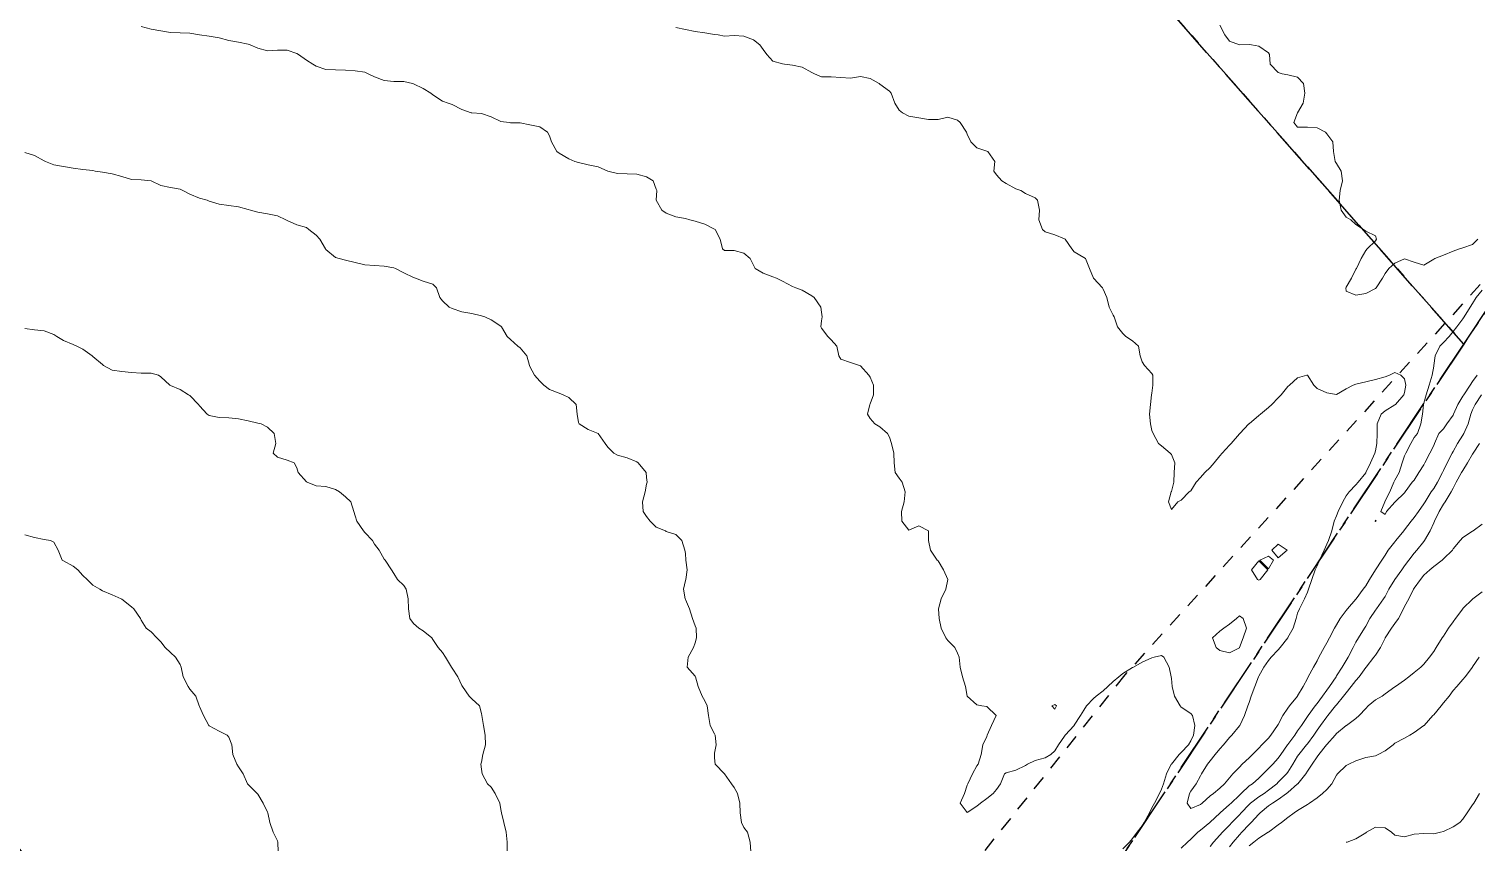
# Model space of a CAD drawing. Header units: centimetres. Extents: x 0 to 642158, y -847 to 649707.
# Drawn here: x 616980.5 to 617054.9, y 620416.7 to 620458.6 of the extents above; entities that cross this region are included whole.
import ezdxf

# ---------------------------------------------------------------- set-up
doc = ezdxf.new("R2010")
doc.units = ezdxf.units.CM
doc.header["$MEASUREMENT"] = 0
doc.linetypes.add('CENTERX2', pattern=[4, 2.5, -0.5, 0.5, -0.5])
doc.linetypes.add('JIS_02_0.7', pattern=[1.35, 0.75, -0.6])
doc.layers.add('SPW_parcellaire cadastral', color=7, linetype='CENTERX2', lineweight=25, true_color=0xff0542)
doc.layers.add('WAL_parcellaire agricole', color=7, linetype='JIS_02_0.7', lineweight=25)
doc.layers.add('WAL_topographie 0.5', color=253, linetype='Continuous', lineweight=20)

msp = doc.modelspace()

# ---------------------------------------------------------------- linework, layer by layer
at = {"layer": 'SPW_parcellaire cadastral'}
for points in [[(617058.919, 620449.277), (617054.294, 620442.356), (616988.046, 620517.478), (617020.072, 620537.549), (617054.469, 620492.986), (617077.211, 620463.523), (617058.919, 620449.277)], [(617010.893, 620377.325), (616972.658, 620425.672), (616930.967, 620476.617), (616959.467, 620495.541), (616988.046, 620517.478), (617054.294, 620442.356), (617010.893, 620377.325)], [(617014.972, 620379.867), (617010.893, 620377.325), (617054.294, 620442.356), (617058.919, 620449.277), (617077.211, 620463.523), (617089.979, 620446.981), (617090.922, 620445.759), (617094.809, 620440.723), (617062.014, 620409.186), (617014.972, 620379.867)]]:
    msp.add_lwpolyline(points, dxfattribs=at)
at = {"layer": 'WAL_parcellaire agricole'}
msp.add_lwpolyline([(617087.586, 620473.072), (617062.422, 620453.403), (617036.863, 620425.348), (617003.098, 620383.063), (616981.101, 620359.561), (616961.603, 620341.392), (616928.44, 620312.222), (616917.191, 620305.471)], dxfattribs=at)
at = {"layer": 'WAL_topographie 0.5'}
for points in [[(616986.25, 620458.682), (616986.75, 620458.556), (616987.25, 620458.46), (616987.75, 620458.372), (616988.25, 620458.367), (616988.75, 620458.341), (616989.25, 620458.25), (616989.25, 620458.25), (616989.75, 620458.188), (616990.25, 620458.106), (616990.75, 620457.973), (616991.25, 620457.882), (616991.75, 620457.776), (616991.844, 620457.75), (616992.25, 620457.579), (616992.75, 620457.429), (616993.25, 620457.47), (616993.75, 620457.465), (616994.25, 620457.293), (616994.333, 620457.25), (616994.75, 620456.959), (616995.083, 620456.75), (616995.25, 620456.64), (616995.75, 620456.477), (616996.25, 620456.457), (616996.75, 620456.441), (616997.25, 620456.411), (616997.75, 620456.332), (616997.93, 620456.25), (616998.25, 620456.105), (616998.75, 620455.91), (616999.25, 620455.853), (616999.75, 620455.852), (617000.2, 620455.75), (617000.25, 620455.737), (617000.75, 620455.5), (617001.141, 620455.25), (617001.25, 620455.174), (617001.75, 620454.844), (617002.044, 620454.75), (617002.25, 620454.679), (617002.75, 620454.42), (617003.222, 620454.25), (617003.25, 620454.243), (617003.75, 620454.204), (617004.25, 620454.037), (617004.75, 620453.801), (617005.178, 620453.75), (617005.25, 620453.74), (617005.75, 620453.726), (617006.25, 620453.625), (617006.75, 620453.532), (617007.158, 620453.25), (617007.25, 620453.072), (617007.365, 620452.75), (617007.625, 620452.25), (617007.75, 620452.179), (617008.25, 620451.873), (617008.554, 620451.75), (617008.75, 620451.689), (617009.25, 620451.581), (617009.75, 620451.472), (617010.25, 620451.25), (617010.25, 620451.25), (617010.75, 620451.135), (617011.25, 620451.112), (617011.75, 620451.094), (617012.25, 620450.959), (617012.588, 620450.75), (617012.75, 620450.327), (617012.775, 620450.25), (617012.75, 620449.75), (617013.031, 620449.25), (617013.25, 620449.083), (617013.75, 620448.894), (617014.25, 620448.807), (617014.469, 620448.75), (617014.75, 620448.671), (617015.25, 620448.517), (617015.75, 620448.269), (617015.786, 620448.25), (617016.032, 620447.75), (617016.154, 620447.25), (617016.25, 620447.174), (617016.75, 620447.164), (617017.25, 620447.029), (617017.578, 620446.75), (617017.75, 620446.417), (617017.839, 620446.25), (617018.25, 620445.994), (617018.75, 620445.814), (617018.927, 620445.75), (617019.25, 620445.597), (617019.75, 620445.314), (617019.927, 620445.25), (617020.25, 620445.135), (617020.75, 620444.841), (617020.865, 620444.75), (617021.22, 620444.25), (617021.25, 620444), (617021.277, 620443.75), (617021.25, 620443.55), (617021.213, 620443.25), (617021.25, 620443.171), (617021.57, 620442.75), (617021.75, 620442.57), (617022.036, 620442.25), (617022.143, 620441.75), (617022.25, 620441.583), (617022.75, 620441.405), (617023.2, 620441.25), (617023.25, 620441.229), (617023.692, 620440.75), (617023.75, 620440.65), (617023.926, 620440.25), (617023.917, 620439.75), (617023.75, 620439.283), (617023.737, 620439.25), (617023.62, 620438.75), (617023.75, 620438.531), (617023.987, 620438.25), (617024.25, 620438.094), (617024.643, 620437.75), (617024.75, 620437.563), (617024.859, 620437.25), (617024.967, 620436.75), (617024.99, 620436.25), (617025.045, 620435.75), (617025.25, 620435.454), (617025.407, 620435.25), (617025.561, 620434.75), (617025.5, 620434.25), (617025.364, 620433.75), (617025.389, 620433.25), (617025.75, 620432.786), (617026.25, 620433.017), (617026.75, 620432.75), (617026.75, 620432.75), (617026.75, 620432.25), (617026.85, 620431.75), (617027.204, 620431.25), (617027.25, 620431.202), (617027.529, 620430.75), (617027.75, 620430.25), (617027.75, 620430.25), (617027.75, 620430.25), (617027.65, 620429.75), (617027.413, 620429.25), (617027.277, 620428.75), (617027.296, 620428.25), (617027.413, 620427.75), (617027.653, 620427.25), (617027.75, 620427.12), (617028.107, 620426.75), (617028.25, 620426.464), (617028.325, 620426.25), (617028.385, 620425.75), (617028.51, 620425.25), (617028.66, 620424.75), (617028.75, 620424.25), (617028.75, 620424.25), (617029.25, 620423.8), (617029.5, 620423.75), (617029.75, 620423.712), (617030.23, 620423.25), (617029.997, 620422.75), (617029.779, 620422.25), (617029.75, 620422.18), (617029.546, 620421.75), (617029.458, 620421.25), (617029.312, 620420.75), (617029.25, 620420.667), (617029.023, 620420.25), (617028.783, 620419.75), (617028.75, 620419.669), (617028.609, 620419.25), (617028.377, 620418.75), (617028.75, 620418.273), (617029.25, 620418.602), (617029.424, 620418.75), (617029.75, 620418.996), (617030.087, 620419.25), (617030.25, 620419.458), (617030.464, 620419.75), (617030.657, 620420.25), (617030.75, 620420.308), (617031.25, 620420.442), (617031.75, 620420.686), (617031.854, 620420.75), (617032.25, 620420.936), (617032.75, 620421.083), (617033.042, 620421.25), (617033.25, 620421.433), (617033.446, 620421.75), (617033.75, 620422.19), (617033.794, 620422.25), (617034.243, 620422.75), (617034.25, 620422.757), (617034.574, 620423.25), (617034.75, 620423.536), (617034.88, 620423.75), (617035.25, 620424.135), (617035.376, 620424.25), (617035.75, 620424.52), (617035.977, 620424.75), (617036.25, 620425.004), (617036.548, 620425.25), (617036.75, 620425.419), (617037.25, 620425.733), (617037.301, 620425.75), (617037.75, 620426), (617038.25, 620426.223), (617038.375, 620426.25), (617038.75, 620426.335), (617038.865, 620426.25), (617039.137, 620425.75), (617039.237, 620425.25), (617039.25, 620425.159), (617039.295, 620424.75), (617039.419, 620424.25), (617039.698, 620423.75), (617039.75, 620423.683), (617040.25, 620423.365), (617040.337, 620423.25), (617040.451, 620422.75), (617040.392, 620422.25), (617040.25, 620421.96), (617040.132, 620421.75), (617039.75, 620421.359), (617039.655, 620421.25), (617039.25, 620420.756), (617039.244, 620420.75), (617038.995, 620420.25), (617038.853, 620419.75), (617038.75, 620419.464), (617038.649, 620419.25), (617038.378, 620418.75), (617038.25, 620418.502), (617038.118, 620418.25), (617037.856, 620417.75), (617037.75, 620417.584), (617037.491, 620417.25), (617037.25, 620416.928), (617037.095, 620416.75), (617036.75, 620416.394)], [(617013.75, 620458.627), (617014.25, 620458.538), (617014.75, 620458.425), (617015.25, 620458.354), (617015.75, 620458.279), (617015.932, 620458.25), (617016.25, 620458.189), (617016.75, 620458.215), (617017.25, 620458.187), (617017.75, 620458), (617018.071, 620457.75), (617018.25, 620457.5), (617018.435, 620457.25), (617018.75, 620456.91), (617019.25, 620456.767), (617019.35, 620456.75), (617019.75, 620456.694), (617020.25, 620456.591), (617020.75, 620456.315), (617020.886, 620456.25), (617021.25, 620456.096), (617021.75, 620456.096), (617022.25, 620456.056), (617022.75, 620456.037), (617023.25, 620456.108), (617023.75, 620456.017), (617024.21, 620455.75), (617024.25, 620455.727), (617024.75, 620455.359), (617024.842, 620455.25), (617025.019, 620454.75), (617025.25, 620454.39), (617025.409, 620454.25), (617025.75, 620454.076), (617026.25, 620453.991), (617026.75, 620453.903), (617027.25, 620453.9), (617027.75, 620454.019), (617028.25, 620453.866), (617028.389, 620453.75), (617028.714, 620453.25), (617028.75, 620453.156), (617028.931, 620452.75), (617029.25, 620452.447), (617029.75, 620452.276), (617029.809, 620452.25), (617030.162, 620451.75), (617030.109, 620451.25), (617030.25, 620451.054), (617030.533, 620450.75), (617030.75, 620450.609), (617031.25, 620450.344), (617031.5, 620450.25), (617031.75, 620450.095), (617032.25, 620449.881), (617032.357, 620449.75), (617032.46, 620449.25), (617032.429, 620448.75), (617032.615, 620448.25), (617032.75, 620448.133), (617033.25, 620447.968), (617033.75, 620447.776), (617033.782, 620447.75), (617034.137, 620447.25), (617034.25, 620447.104), (617034.75, 620446.813), (617034.837, 620446.75), (617035.047, 620446.25), (617035.25, 620445.75), (617035.25, 620445.75), (617035.708, 620445.25), (617035.75, 620445.179), (617035.938, 620444.75), (617036.059, 620444.25), (617036.25, 620443.844), (617036.304, 620443.75), (617036.472, 620443.25), (617036.75, 620442.893), (617036.917, 620442.75), (617037.25, 620442.519), (617037.568, 620442.25), (617037.65, 620441.75), (617037.75, 620441.45), (617037.868, 620441.25), (617038.25, 620440.844), (617038.304, 620440.75), (617038.304, 620440.25), (617038.25, 620439.833), (617038.237, 620439.75), (617038.175, 620439.25), (617038.128, 620438.75), (617038.185, 620438.25), (617038.25, 620437.917), (617038.317, 620437.75), (617038.594, 620437.25), (617038.75, 620437.118), (617039.187, 620436.75), (617039.25, 620436.683), (617039.431, 620436.25), (617039.396, 620435.75), (617039.371, 620435.25), (617039.25, 620434.773), (617039.244, 620434.75), (617039.106, 620434.25), (617039.25, 620433.854), (617039.588, 620434.25), (617039.75, 620434.329), (617040.171, 620434.75), (617040.25, 620434.812), (617040.529, 620435.25), (617040.75, 620435.5), (617040.978, 620435.75), (617041.25, 620436.016), (617041.453, 620436.25), (617041.75, 620436.602), (617041.872, 620436.75), (617042.25, 620437.15), (617042.334, 620437.25), (617042.75, 620437.734), (617042.766, 620437.75), (617043.242, 620438.25), (617043.25, 620438.258), (617043.75, 620438.683), (617043.84, 620438.75), (617044.25, 620439.089), (617044.42, 620439.25), (617044.75, 620439.586), (617044.908, 620439.75), (617045.25, 620440.171), (617045.324, 620440.25), (617045.75, 620440.625), (617046.218, 620440.75), (617046.25, 620440.757), (617046.261, 620440.75), (617046.586, 620440.25), (617046.75, 620440.073), (617047.25, 620439.848), (617047.75, 620439.769), (617048.25, 620440.053), (617048.599, 620440.25), (617048.75, 620440.299), (617049.25, 620440.42), (617049.75, 620440.529), (617050.25, 620440.673), (617050.482, 620440.75), (617050.75, 620440.893), (617051.056, 620440.75), (617051.25, 620440.575), (617051.308, 620440.25), (617051.25, 620439.868), (617051.218, 620439.75), (617050.778, 620439.25), (617050.75, 620439.227), (617050.25, 620438.919), (617050.041, 620438.75), (617049.836, 620438.25), (617049.845, 620437.75), (617049.822, 620437.25), (617049.75, 620436.864), (617049.72, 620436.75), (617049.491, 620436.25), (617049.257, 620435.75), (617049.25, 620435.736), (617048.87, 620435.25), (617048.75, 620435.121), (617048.404, 620434.75), (617048.25, 620434.549), (617048.076, 620434.25), (617047.833, 620433.75), (617047.75, 620433.523), (617047.636, 620433.25), (617047.501, 620432.75), (617047.341, 620432.25), (617047.25, 620432.07), (617047.113, 620431.75), (617046.881, 620431.25), (617046.75, 620430.952), (617046.659, 620430.75), (617046.474, 620430.25), (617046.307, 620429.75), (617046.25, 620429.594), (617046.094, 620429.25), (617045.842, 620428.75), (617045.75, 620428.521), (617045.665, 620428.25), (617045.522, 620427.75), (617045.25, 620427.26), (617045.244, 620427.25), (617044.848, 620426.75), (617044.75, 620426.637), (617044.388, 620426.25), (617044.25, 620426.086), (617044.015, 620425.75), (617043.75, 620425.272), (617043.739, 620425.25), (617043.546, 620424.75), (617043.365, 620424.25), (617043.25, 620423.93), (617043.19, 620423.75), (617043.02, 620423.25), (617042.768, 620422.75), (617042.75, 620422.727), (617042.37, 620422.25), (617042.25, 620422.132), (617041.934, 620421.75), (617041.75, 620421.544), (617041.509, 620421.25), (617041.25, 620420.927), (617041.119, 620420.75), (617040.802, 620420.25), (617040.75, 620420.161), (617040.524, 620419.75), (617040.25, 620419.369), (617040.188, 620419.25), (617040.066, 620418.75), (617040.25, 620418.468), (617040.75, 620418.68)], [(617041.75, 620458.75), (617042, 620458.25), (617042.25, 620457.932), (617042.75, 620457.75), (617043.25, 620457.764), (617043.375, 620457.75), (617043.75, 620457.675), (617044.25, 620457.333), (617044.3, 620457.25), (617044.338, 620456.75), (617044.75, 620456.313), (617044.95, 620456.25), (617045.25, 620456.207), (617045.75, 620456.089), (617046.059, 620455.75), (617046.118, 620455.25), (617046.025, 620454.75), (617045.75, 620454.25), (617045.75, 620454.25), (617045.55, 620453.75), (617045.75, 620453.508), (617046.25, 620453.514), (617046.75, 620453.474), (617047.183, 620453.25), (617047.25, 620453.173), (617047.556, 620452.75), (617047.588, 620452.25), (617047.681, 620451.75), (617047.75, 620451.639), (617047.991, 620451.25), (617048.054, 620450.75), (617047.941, 620450.25), (617047.878, 620449.75), (617047.986, 620449.25), (617048.25, 620448.882), (617048.488, 620448.75), (617048.75, 620448.5), (617049.143, 620448.25), (617049.25, 620448.167), (617049.75, 620447.926), (617049.804, 620447.75), (617049.75, 620447.669), (617049.331, 620447.25), (617049.25, 620447.167), (617049.012, 620446.75), (617048.782, 620446.25), (617048.75, 620446.205), (617048.519, 620445.75), (617048.25, 620445.277), (617048.232, 620445.25), (617048.25, 620445.083), (617048.75, 620444.868), (617049.25, 620444.955), (617049.75, 620445.206), (617049.796, 620445.25), (617050.11, 620445.75), (617050.25, 620445.977), (617050.434, 620446.25), (617050.75, 620446.523), (617051.25, 620446.737), (617051.75, 620446.576), (617052.25, 620446.414), (617052.75, 620446.714), (617052.804, 620446.75), (617053.25, 620446.933), (617053.75, 620447.13), (617054.072, 620447.25), (617054.25, 620447.311), (617054.75, 620447.474), (617055.023, 620447.75)], [(616980.25, 620452.207), (616980.75, 620452.053), (616981.25, 620451.781), (616981.317, 620451.75), (616981.75, 620451.574), (616982.25, 620451.493), (616982.75, 620451.399), (616983.25, 620451.341), (616983.75, 620451.274), (616983.875, 620451.25), (616984.25, 620451.192), (616984.75, 620451.11), (616985.25, 620450.981), (616985.75, 620450.819), (616986.25, 620450.794), (616986.75, 620450.75), (616986.75, 620450.75), (616987.25, 620450.515), (616987.75, 620450.409), (616988.25, 620450.329), (616988.38, 620450.25), (616988.75, 620450.061), (616989.25, 620449.858), (616989.632, 620449.75), (616989.75, 620449.708), (616990.25, 620449.543), (616990.75, 620449.473), (616991.25, 620449.405), (616991.75, 620449.284), (616991.875, 620449.25), (616992.25, 620449.147), (616992.75, 620449.056), (616993.25, 620448.944), (616993.682, 620448.75), (616993.75, 620448.702), (616994.25, 620448.479), (616994.75, 620448.343), (616994.864, 620448.25), (616995.25, 620447.957), (616995.432, 620447.75), (616995.72, 620447.25), (616995.75, 620447.218), (616996.25, 620446.81), (616996.431, 620446.75), (616996.75, 620446.672), (616997.25, 620446.55), (616997.75, 620446.431), (616998.25, 620446.388), (616998.75, 620446.363), (616999.25, 620446.279), (616999.33, 620446.25), (616999.75, 620446.017), (617000.25, 620445.784), (617000.365, 620445.75), (617000.75, 620445.583), (617001.25, 620445.432), (617001.432, 620445.25), (617001.604, 620444.75), (617001.75, 620444.575), (617002.092, 620444.25), (617002.25, 620444.177), (617002.75, 620444.017), (617003.25, 620443.931), (617003.75, 620443.809), (617003.927, 620443.75), (617004.25, 620443.601), (617004.75, 620443.283), (617004.787, 620443.25), (617005.07, 620442.75), (617005.25, 620442.595), (617005.62, 620442.25), (617005.75, 620442.162), (617006.087, 620441.75), (617006.23, 620441.25), (617006.25, 620441.206), (617006.489, 620440.75), (617006.75, 620440.455), (617006.966, 620440.25), (617007.25, 620440.027), (617007.75, 620439.823), (617007.956, 620439.75), (617008.25, 620439.611), (617008.621, 620439.25), (617008.669, 620438.75), (617008.75, 620438.321), (617008.775, 620438.25), (617009.25, 620437.971), (617009.75, 620437.764), (617009.765, 620437.75), (617010.111, 620437.25), (617010.25, 620437.058), (617010.57, 620436.75), (617010.75, 620436.645), (617011.25, 620436.5), (617011.75, 620436.293), (617011.81, 620436.25), (617012.235, 620435.75), (617012.25, 620435.5), (617012.275, 620435.25), (617012.25, 620435.15), (617012.183, 620434.75), (617012.047, 620434.25), (617012.076, 620433.75), (617012.25, 620433.491), (617012.434, 620433.25), (617012.75, 620432.934), (617013.217, 620432.75), (617013.25, 620432.725), (617013.75, 620432.556), (617014.055, 620432.25), (617014.221, 620431.75), (617014.25, 620431.583), (617014.277, 620431.25), (617014.335, 620430.75), (617014.262, 620430.25), (617014.25, 620430.194), (617014.155, 620429.75), (617014.238, 620429.25), (617014.25, 620429.224), (617014.459, 620428.75), (617014.617, 620428.25), (617014.75, 620427.875), (617014.801, 620427.75), (617014.82, 620427.25), (617014.75, 620427), (617014.667, 620426.75), (617014.389, 620426.25), (617014.337, 620425.75), (617014.75, 620425.275), (617014.774, 620425.25), (617014.911, 620424.75), (617015.107, 620424.25), (617015.25, 620424.012), (617015.37, 620423.75), (617015.434, 620423.25), (617015.513, 620422.75), (617015.75, 620422.321), (617015.783, 620422.25), (617015.825, 620421.75), (617015.75, 620421.312), (617015.739, 620421.25), (617015.75, 620421.083), (617015.783, 620420.75), (617016.25, 620420.25), (617016.25, 620420.25), (617016.625, 620419.75), (617016.75, 620419.554), (617016.934, 620419.25), (617017.054, 620418.75), (617017.061, 620418.25), (617017.125, 620417.75), (617017.25, 620417.5), (617017.45, 620417.25), (617017.575, 620416.75), (617017.614, 620416.25)], [(617055.25, 620445.135), (617054.927, 620444.75), (617054.75, 620444.447), (617054.626, 620444.25), (617054.312, 620443.75), (617054.25, 620443.657), (617053.946, 620443.25), (617053.75, 620443.008), (617053.54, 620442.75), (617053.25, 620442.444), (617053.073, 620442.25), (617052.817, 620441.75), (617052.754, 620441.25), (617052.75, 620441.226), (617052.67, 620440.75), (617052.523, 620440.25), (617052.362, 620439.75), (617052.25, 620439.318), (617052.232, 620439.25), (617052.166, 620438.75), (617052.094, 620438.25), (617051.913, 620437.75), (617051.75, 620437.546), (617051.574, 620437.25), (617051.312, 620436.75), (617051.25, 620436.601), (617051.135, 620436.25), (617050.979, 620435.75), (617050.75, 620435.353), (617050.698, 620435.25), (617050.487, 620434.75), (617050.25, 620434.291), (617050.233, 620434.25), (617050.028, 620433.75), (617050.25, 620433.599)], [(616980.25, 620443.15), (616980.75, 620443.091), (616981.25, 620443.043), (616981.75, 620442.85), (616981.898, 620442.75), (616982.25, 620442.534), (616982.75, 620442.335), (616982.941, 620442.25), (616983.25, 620442.088), (616983.715, 620441.75), (616983.75, 620441.713), (616984.25, 620441.313), (616984.31, 620441.25), (616984.75, 620441.021), (616985.25, 620440.937), (616985.75, 620440.886), (616986.25, 620440.857), (616986.75, 620440.858), (616987.143, 620440.75), (616987.25, 620440.679), (616987.724, 620440.25), (616987.75, 620440.23), (616988.25, 620440.016), (616988.675, 620439.75), (616988.75, 620439.703), (616989.189, 620439.25), (616989.25, 620439.176), (616989.633, 620438.75), (616989.75, 620438.683), (616990.25, 620438.583), (616990.75, 620438.558), (616991.25, 620438.505), (616991.75, 620438.417), (616992.25, 620438.294), (616992.417, 620438.25), (616992.75, 620438.09), (616993.09, 620437.75), (616993.164, 620437.25), (616993.039, 620436.75), (616993.25, 620436.539), (616993.75, 620436.388), (616994.113, 620436.25), (616994.25, 620435.999), (616994.325, 620435.75), (616994.75, 620435.278), (616994.786, 620435.25), (616995.25, 620435.074), (616995.75, 620435.031), (616996.25, 620434.885), (616996.441, 620434.75), (616996.75, 620434.494), (616997.028, 620434.25), (616997.187, 620433.75), (616997.25, 620433.522), (616997.344, 620433.25), (616997.687, 620432.75), (616997.75, 620432.667), (616998.15, 620432.25), (616998.25, 620432.071), (616998.487, 620431.75), (616998.75, 620431.296), (616998.796, 620431.25), (616999.125, 620430.75), (616999.25, 620430.55), (616999.427, 620430.25), (616999.75, 620429.944), (616999.88, 620429.75), (616999.976, 620429.25), (616999.995, 620428.75), (617000.066, 620428.25), (617000.25, 620427.981), (617000.523, 620427.75), (617000.75, 620427.611), (617001.198, 620427.25), (617001.25, 620427.171), (617001.526, 620426.75), (617001.75, 620426.49), (617001.9, 620426.25), (617002.208, 620425.75), (617002.25, 620425.692), (617002.53, 620425.25), (617002.75, 620424.8), (617002.773, 620424.75), (617003.121, 620424.25), (617003.25, 620424.121), (617003.644, 620423.75), (617003.75, 620423.361), (617003.777, 620423.25), (617003.852, 620422.75), (617003.95, 620422.25), (617003.963, 620421.75), (617003.828, 620421.25), (617003.75, 620420.85), (617003.72, 620420.75), (617003.75, 620420.5), (617003.783, 620420.25), (617004.068, 620419.75), (617004.25, 620419.568), (617004.456, 620419.25), (617004.694, 620418.75), (617004.75, 620418.417), (617004.782, 620418.25), (617004.904, 620417.75), (617005.029, 620417.25), (617005.083, 620416.75), (617005.075, 620416.25)], [(617050.25, 620433.599), (617050.324, 620433.75), (617050.75, 620434.229), (617050.767, 620434.25), (617051.25, 620434.704), (617051.284, 620434.75), (617051.642, 620435.25), (617051.75, 620435.354), (617051.984, 620435.75), (617052.25, 620436.15), (617052.296, 620436.25), (617052.55, 620436.75), (617052.75, 620437.135), (617052.795, 620437.25), (617053.017, 620437.75), (617053.25, 620437.998), (617053.426, 620438.25), (617053.75, 620438.708), (617053.771, 620438.75), (617053.988, 620439.25), (617054.25, 620439.673), (617054.293, 620439.75), (617054.624, 620440.25), (617054.75, 620440.431), (617054.978, 620440.75)], [(617040.75, 620418.68), (617040.838, 620418.75), (617041.25, 620419.119), (617041.414, 620419.25), (617041.75, 620419.522), (617041.991, 620419.75), (617042.25, 620420.051), (617042.413, 620420.25), (617042.75, 620420.601), (617042.901, 620420.75), (617043.25, 620421.076), (617043.42, 620421.25), (617043.75, 620421.583), (617043.912, 620421.75), (617044.25, 620422.088), (617044.375, 620422.25), (617044.716, 620422.75), (617044.75, 620422.802), (617044.984, 620423.25), (617045.25, 620423.628), (617045.337, 620423.75), (617045.736, 620424.25), (617045.75, 620424.269), (617046.039, 620424.75), (617046.25, 620425.163), (617046.294, 620425.25), (617046.557, 620425.75), (617046.75, 620426.075), (617046.844, 620426.25), (617047.114, 620426.75), (617047.25, 620426.985), (617047.384, 620427.25), (617047.653, 620427.75), (617047.75, 620427.911), (617047.945, 620428.25), (617048.25, 620428.65), (617048.321, 620428.75), (617048.75, 620429.246), (617048.754, 620429.25), (617049.124, 620429.75), (617049.25, 620429.932), (617049.447, 620430.25), (617049.75, 620430.74), (617049.757, 620430.75), (617050.086, 620431.25), (617050.25, 620431.509), (617050.411, 620431.75), (617050.75, 620432.182), (617050.806, 620432.25), (617051.213, 620432.75), (617051.25, 620432.803), (617051.587, 620433.25), (617051.75, 620433.445), (617051.964, 620433.75), (617052.25, 620434.148), (617052.311, 620434.25), (617052.625, 620434.75), (617052.75, 620434.935), (617052.951, 620435.25), (617053.199, 620435.75), (617053.25, 620435.858), (617053.443, 620436.25), (617053.707, 620436.75), (617053.75, 620436.837), (617053.98, 620437.25), (617054.25, 620437.671), (617054.295, 620437.75), (617054.517, 620438.25), (617054.667, 620438.75), (617054.75, 620438.974), (617054.883, 620439.25), (617055.213, 620439.75)], [(617039.75, 620416.439), (617040.086, 620416.75), (617040.25, 620416.897), (617040.612, 620417.25), (617040.75, 620417.363), (617041.23, 620417.75), (617041.25, 620417.767), (617041.75, 620418.231), (617041.769, 620418.25), (617042.25, 620418.68), (617042.323, 620418.75), (617042.75, 620419.158), (617042.848, 620419.25), (617043.25, 620419.633), (617043.419, 620419.75), (617043.75, 620420.039), (617043.98, 620420.25), (617044.25, 620420.525), (617044.466, 620420.75), (617044.75, 620421.058), (617044.88, 620421.25), (617045.235, 620421.75), (617045.25, 620421.771), (617045.608, 620422.25), (617045.75, 620422.461), (617045.948, 620422.75), (617046.25, 620423.197), (617046.283, 620423.25), (617046.649, 620423.75), (617046.75, 620423.882), (617047.025, 620424.25), (617047.25, 620424.556), (617047.393, 620424.75), (617047.724, 620425.25), (617047.75, 620425.293), (617048.04, 620425.75), (617048.25, 620426.084), (617048.345, 620426.25), (617048.598, 620426.75), (617048.75, 620427.021), (617048.883, 620427.25), (617049.19, 620427.75), (617049.25, 620427.854), (617049.462, 620428.25), (617049.75, 620428.665), (617049.813, 620428.75), (617050.172, 620429.25), (617050.25, 620429.379), (617050.442, 620429.75), (617050.745, 620430.25), (617050.75, 620430.257), (617051.106, 620430.75), (617051.25, 620430.954), (617051.463, 620431.25), (617051.75, 620431.606), (617051.88, 620431.75), (617052.25, 620432.207), (617052.282, 620432.25), (617052.575, 620432.75), (617052.75, 620433.159), (617052.786, 620433.25), (617053.028, 620433.75), (617053.25, 620434.119), (617053.339, 620434.25), (617053.643, 620434.75), (617053.75, 620434.944), (617053.914, 620435.25), (617054.182, 620435.75), (617054.25, 620435.863), (617054.484, 620436.25), (617054.75, 620436.69), (617054.788, 620436.75), (617055.101, 620437.25)], [(617049.75, 620433.234), (617049.781, 620433.25), (617049.75, 620433.304), (617049.737, 620433.25), (617049.75, 620433.234)], [(616980.25, 620432.541), (616980.75, 620432.401), (616981.25, 620432.314), (616981.583, 620432.25), (616981.75, 620432.167), (616981.971, 620431.75), (616982.185, 620431.25), (616982.25, 620431.206), (616982.75, 620430.932), (616982.985, 620430.75), (616983.25, 620430.45), (616983.457, 620430.25), (616983.75, 620429.967), (616984.111, 620429.75), (616984.25, 620429.674), (616984.75, 620429.457), (616985.212, 620429.25), (616985.25, 620429.231), (616985.75, 620428.85), (616985.865, 620428.75), (616986.208, 620428.25), (616986.25, 620428.167), (616986.5, 620427.75), (616986.75, 620427.565), (616987.054, 620427.25), (616987.25, 620427.038), (616987.484, 620426.75), (616987.75, 620426.493), (616988.008, 620426.25), (616988.25, 620425.875), (616988.308, 620425.75), (616988.407, 620425.25), (616988.663, 620424.75), (616988.75, 620424.617), (616989.055, 620424.25), (616989.231, 620423.75), (616989.25, 620423.717), (616989.444, 620423.25), (616989.717, 620422.75), (616989.75, 620422.718), (616990.25, 620422.455), (616990.671, 620422.25), (616990.75, 620422.15), (616990.912, 620421.75), (616990.961, 620421.25), (616991.172, 620420.75), (616991.25, 620420.615), (616991.487, 620420.25), (616991.722, 620419.75), (616991.75, 620419.706), (616992.206, 620419.25), (616992.25, 620419.204), (616992.528, 620418.75), (616992.75, 620418.279), (616992.761, 620418.25), (616992.872, 620417.75), (616993.037, 620417.25), (616993.25, 620416.815), (616993.278, 620416.75), (616993.294, 620416.25)], [(617041.25, 620416.528), (617041.418, 620416.75), (617041.75, 620417.099), (617041.885, 620417.25), (617042.25, 620417.619), (617042.369, 620417.75), (617042.75, 620418.152), (617042.837, 620418.25), (617043.25, 620418.675), (617043.327, 620418.75), (617043.75, 620419.076), (617044.021, 620419.25), (617044.25, 620419.41), (617044.679, 620419.75), (617044.75, 620419.82), (617045.179, 620420.25), (617045.25, 620420.342), (617045.508, 620420.75), (617045.75, 620421.157), (617045.812, 620421.25), (617046.205, 620421.75), (617046.25, 620421.807), (617046.579, 620422.25), (617046.75, 620422.502), (617046.927, 620422.75), (617047.25, 620423.19), (617047.304, 620423.25), (617047.703, 620423.75), (617047.75, 620423.809), (617048.114, 620424.25), (617048.25, 620424.429), (617048.511, 620424.75), (617048.75, 620425.058), (617048.918, 620425.25), (617049.25, 620425.726), (617049.271, 620425.75), (617049.676, 620426.25), (617049.75, 620426.364), (617050.014, 620426.75), (617050.25, 620427.241), (617050.255, 620427.25), (617050.583, 620427.75), (617050.75, 620427.987), (617050.937, 620428.25), (617051.202, 620428.75), (617051.25, 620428.853), (617051.471, 620429.25), (617051.715, 620429.75), (617051.75, 620429.807), (617052.068, 620430.25), (617052.25, 620430.478), (617052.551, 620430.75), (617052.75, 620430.926), (617053.192, 620431.25), (617053.25, 620431.313), (617053.717, 620431.75), (617053.75, 620431.826), (617054.113, 620432.25), (617054.25, 620432.402), (617054.75, 620432.73), (617054.773, 620432.75), (617055.25, 620433.097)], [(617045.205, 620431.75), (617044.75, 620431.364), (617044.414, 620431.75), (617044.75, 620432.061), (617045.205, 620431.75)], [(617043.814, 620430.25), (617043.75, 620430.21), (617043.682, 620430.25), (617043.382, 620430.75), (617043.75, 620431.217), (617044.217, 620430.75), (617043.814, 620430.25)], [(617044.508, 620431.25), (617044.25, 620430.806), (617043.806, 620431.25), (617044.25, 620431.445), (617044.508, 620431.25)], [(617042.25, 620416.5), (617042.426, 620416.75), (617042.75, 620417.116), (617042.879, 620417.25), (617043.25, 620417.651), (617043.356, 620417.75), (617043.75, 620418.187), (617043.814, 620418.25), (617044.25, 620418.606), (617044.45, 620418.75), (617044.75, 620418.942), (617045.18, 620419.25), (617045.25, 620419.305), (617045.75, 620419.741), (617045.759, 620419.75), (617046.167, 620420.25), (617046.25, 620420.387), (617046.488, 620420.75), (617046.75, 620421.137), (617046.835, 620421.25), (617047.24, 620421.75), (617047.25, 620421.764), (617047.679, 620422.25), (617047.75, 620422.331), (617048.25, 620422.739), (617048.268, 620422.75), (617048.75, 620423.11), (617048.911, 620423.25), (617049.25, 620423.619), (617049.381, 620423.75), (617049.75, 620424.059), (617050.093, 620424.25), (617050.25, 620424.363), (617050.75, 620424.733), (617050.779, 620424.75), (617051.25, 620425.08), (617051.47, 620425.25), (617051.75, 620425.46), (617052.08, 620425.75), (617052.25, 620425.9), (617052.535, 620426.25), (617052.75, 620426.551), (617052.875, 620426.75), (617053.186, 620427.25), (617053.25, 620427.335), (617053.516, 620427.75), (617053.75, 620428.067), (617053.878, 620428.25), (617054.243, 620428.75), (617054.25, 620428.757), (617054.75, 620429.237), (617054.764, 620429.25), (617055.25, 620429.621)], [(617042.758, 620426.75), (617042.75, 620426.741), (617042.25, 620426.481), (617041.75, 620426.592), (617041.552, 620426.75), (617041.361, 620427.25), (617041.75, 620427.587), (617041.957, 620427.75), (617042.25, 620427.947), (617042.606, 620428.25), (617042.75, 620428.379), (617042.942, 620428.25), (617043.114, 620427.75), (617042.946, 620427.25), (617042.758, 620426.75)], [(617043.25, 620416.55), (617043.488, 620416.75), (617043.75, 620416.942), (617044.233, 620417.25), (617044.25, 620417.263), (617044.75, 620417.63), (617044.911, 620417.75), (617045.25, 620418.011), (617045.572, 620418.25), (617045.75, 620418.367), (617046.25, 620418.676), (617046.353, 620418.75), (617046.75, 620419.023), (617047.031, 620419.25), (617047.25, 620419.458), (617047.502, 620419.75), (617047.75, 620420.181), (617047.805, 620420.25), (617048.25, 620420.678), (617048.382, 620420.75), (617048.75, 620420.921), (617049.25, 620421.09), (617049.75, 620421.19), (617049.886, 620421.25), (617050.25, 620421.432), (617050.658, 620421.75), (617050.75, 620421.828), (617051.25, 620422.099), (617051.519, 620422.25), (617051.75, 620422.386), (617052.25, 620422.743), (617052.257, 620422.75), (617052.704, 620423.25), (617052.75, 620423.299), (617053.127, 620423.75), (617053.25, 620423.901), (617053.539, 620424.25), (617053.75, 620424.539), (617053.938, 620424.75), (617054.25, 620425.1), (617054.375, 620425.25), (617054.747, 620425.75), (617054.75, 620425.755), (617055.092, 620426.25)], [(617033.34, 620423.75), (617033.25, 620423.583), (617033.101, 620423.75), (617033.25, 620423.819), (617033.34, 620423.75)], [(617048.25, 620416.738), (617048.291, 620416.75), (617048.75, 620416.913), (617049.25, 620417.224), (617049.297, 620417.25), (617049.75, 620417.514), (617050.25, 620417.48), (617050.58, 620417.25), (617050.75, 620417.106), (617051.25, 620417.018), (617051.75, 620417.152), (617052.25, 620417.184), (617052.75, 620417.173), (617053.107, 620417.25), (617053.25, 620417.286), (617053.75, 620417.535), (617054.094, 620417.75), (617054.25, 620417.934), (617054.472, 620418.25), (617054.75, 620418.667), (617054.815, 620418.75), (617055.103, 620419.25)]]:
    msp.add_lwpolyline(points, dxfattribs=at)

doc.saveas('drawing.dxf')
